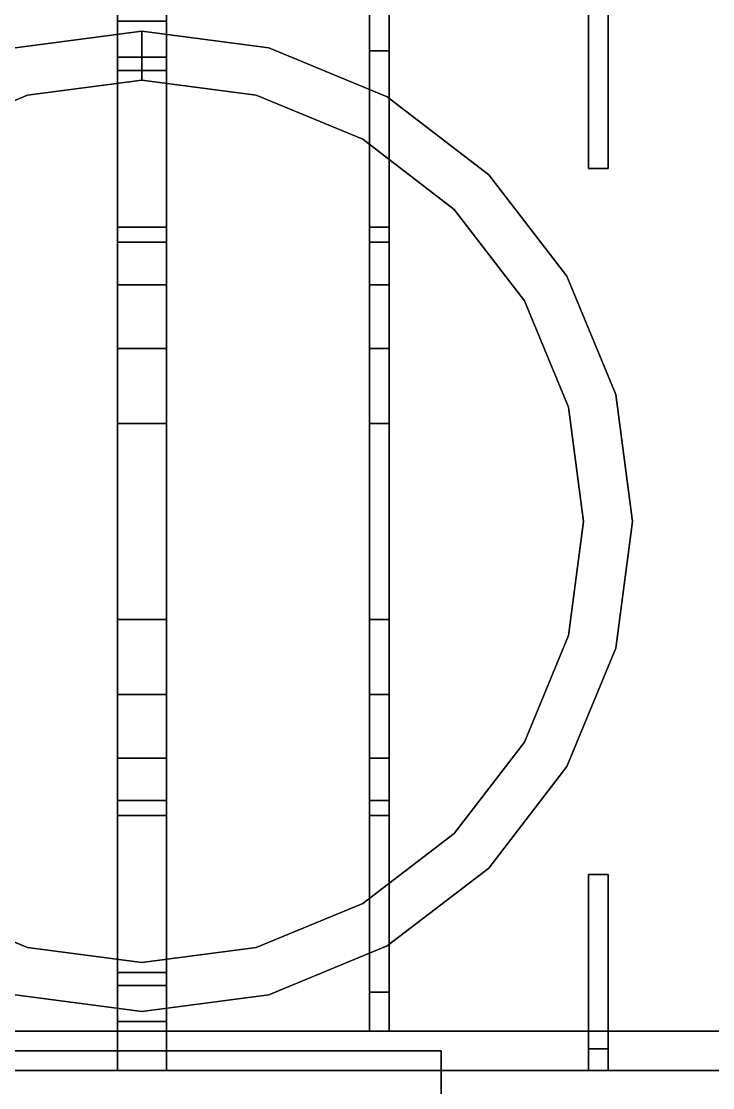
# Model space of a CAD drawing. Header units: inches. Extents: x 90815 to 105310, y -27465 to -3285.
# Drawn here: x 94877 to 95582, y -15578 to -14490 of the extents above; entities that cross this region are included whole.
import ezdxf

# ---------------------------------------------------------------- set-up
doc = ezdxf.new("R2010")
doc.units = ezdxf.units.IN
doc.header["$MEASUREMENT"] = 0
doc.layers.get('0').update_dxf_attribs({"linetype": 'CONTINUOUS'})
doc.layers.add('1', color=7, linetype='CONTINUOUS')

# ---------------------------------------------------------------- blocks, each defined once
blk = doc.blocks.new('E2-ET15C')
at = {"color": 3}
for points in [[(90815, -15600, 7145), (90815, -15540, 7145), (95305, -15540, 7145), (95305, -15600, 7145)], [(95305, -15600, 7195), (95305, -15540, 7195), (94765, -15540, 7665), (94765, -15600, 7665)], [(95305, -15600, 7145), (95305, -15540, 7145), (95305, -15540, 7195), (95305, -15600, 7195)]]:
    blk.add_3dface(points, dxfattribs=at)
for points, invisible_edges in [([(95305, -15540, 7145), (90815, -15540, 7195), (95305, -15540, 7195), (95305, -15540, 7145)], 11), ([(90815, -15540, 7195), (95305, -15540, 7145), (90815, -15540, 7145), (90815, -15540, 7195)], 9), ([(90975, -15540, 7355), (95305, -15540, 7195), (90815, -15540, 7195), (90975, -15540, 7355)], 11), ([(95305, -15540, 7195), (90975, -15540, 7355), (92815, -15540, 7355), (95305, -15540, 7195)], 13), ([(95305, -15540, 7195), (92815, -15540, 7355), (94765, -15540, 7665), (95305, -15540, 7195)], 11)]:
    blk.add_3dface(points, dxfattribs=dict(at, invisible_edges=invisible_edges))
blk = doc.blocks.new('E2-BT2A')
at = {"color": 3}
for points, invisible_edges in [([(105310, -16000, 7065), (93050, -14000, 7065), (105310, -14000, 7065)], 9), ([(93050, -14000, 7065), (105310, -16000, 7065), (93050, -16000, 7065)], 9), ([(105310, -14000, 7145), (93050, -14000, 7145), (105310, -16000, 7145), (105310, -14000, 7145)], 10), ([(93050, -16000, 7145), (105310, -16000, 7145), (93050, -14000, 7145), (93050, -16000, 7145)], 10)]:
    blk.add_3dface(points, dxfattribs=dict(at, invisible_edges=invisible_edges))
blk = doc.blocks.new('E2-BT1A')
at = {"color": 3}
for points, invisible_edges in [([(105310, -16000, 1960), (93050, -14000, 1960), (105310, -14000, 1960)], 9), ([(93050, -14000, 1960), (105310, -16000, 1960), (93050, -16000, 1960)], 9), ([(105310, -14000, 2000), (93050, -14000, 2000), (105310, -16000, 2000), (105310, -14000, 2000)], 10), ([(93050, -16000, 2000), (105310, -16000, 2000), (93050, -14000, 2000), (93050, -16000, 2000)], 10)]:
    blk.add_3dface(points, dxfattribs=dict(at, invisible_edges=invisible_edges))
blk = doc.blocks.new('E2-BS2A')
at = {"color": 3}
for points, invisible_edges in [([(105310, -16000, 5145), (93050, -14000, 5145), (105310, -14000, 5145)], 9), ([(93050, -14000, 5145), (105310, -16000, 5145), (93050, -16000, 5145)], 9), ([(105310, -14000, 5225), (93050, -14000, 5225), (105310, -16000, 5225), (105310, -14000, 5225)], 10), ([(93050, -16000, 5225), (105310, -16000, 5225), (93050, -14000, 5225), (93050, -16000, 5225)], 10)]:
    blk.add_3dface(points, dxfattribs=dict(at, invisible_edges=invisible_edges))
blk = doc.blocks.new('E2-BS1A')
at = {"color": 3}
for points, invisible_edges in [([(105310, -16000), (93050, -14000), (105310, -14000)], 9), ([(93050, -14000), (105310, -16000), (93050, -16000)], 9), ([(105310, -14000, 40), (93050, -14000, 40), (105310, -16000, 40), (105310, -14000, 40)], 10), ([(93050, -16000, 40), (105310, -16000, 40), (93050, -14000, 40), (93050, -16000, 40)], 10)]:
    blk.add_3dface(points, dxfattribs=dict(at, invisible_edges=invisible_edges))
blk = doc.blocks.new('E2-BL2C-P2-1')
at = {"color": 6}
for points in [[(95232, -14520, 7065), (95252, -14520, 7065), (95252, -14480, 7025), (95232, -14480, 7025)], [(95232, -14480, 7025), (95252, -14480, 7025), (95252, -14480, 5265), (95232, -14480, 5265)], [(95232, -14480, 5265), (95252, -14480, 5265), (95252, -14520, 5225), (95232, -14520, 5225)], [(95232, -14520, 5225), (95252, -14520, 5225), (95252, -15480, 5225), (95232, -15480, 5225)], [(95232, -15480, 7065), (95252, -15480, 7065), (95252, -14520, 7065), (95232, -14520, 7065)], [(95232, -14700, 5625), (95252, -14700, 5625), (95252, -14700, 6665), (95232, -14700, 6665)], [(95232, -14700, 6665), (95252, -14700, 6665), (95252, -14715.2, 6741.5), (95232, -14715.2, 6741.5)], [(95232, -14715.2, 5548.5), (95252, -14715.2, 5548.5), (95252, -14700, 5625), (95232, -14700, 5625)], [(95232, -14715.2, 6741.5), (95252, -14715.2, 6741.5), (95252, -14758.6, 6806.4), (95232, -14758.6, 6806.4)], [(95232, -14758.6, 5483.6), (95252, -14758.6, 5483.6), (95252, -14715.2, 5548.5), (95232, -14715.2, 5548.5)], [(95232, -14758.6, 6806.4), (95252, -14758.6, 6806.4), (95252, -14823.5, 6849.8), (95232, -14823.5, 6849.8)], [(95232, -14823.5, 5440.2), (95252, -14823.5, 5440.2), (95252, -14758.6, 5483.6), (95232, -14758.6, 5483.6)], [(95232, -14823.5, 6849.8), (95252, -14823.5, 6849.8), (95252, -14900, 6865), (95232, -14900, 6865)], [(95232, -14900, 5425), (95252, -14900, 5425), (95252, -14823.5, 5440.2), (95232, -14823.5, 5440.2)], [(95232, -14900, 6865), (95252, -14900, 6865), (95252, -15100, 6865), (95232, -15100, 6865)], [(95232, -15100, 5425), (95252, -15100, 5425), (95252, -14900, 5425), (95232, -14900, 5425)], [(95232, -15100, 6865), (95252, -15100, 6865), (95252, -15176.5, 6849.8), (95232, -15176.5, 6849.8)], [(95232, -15176.5, 5440.2), (95252, -15176.5, 5440.2), (95252, -15100, 5425), (95232, -15100, 5425)], [(95232, -15176.5, 6849.8), (95252, -15176.5, 6849.8), (95252, -15241.4, 6806.4), (95232, -15241.4, 6806.4)], [(95232, -15241.4, 5483.6), (95252, -15241.4, 5483.6), (95252, -15176.5, 5440.2), (95232, -15176.5, 5440.2)], [(95232, -15241.4, 6806.4), (95252, -15241.4, 6806.4), (95252, -15284.8, 6741.5), (95232, -15284.8, 6741.5)], [(95232, -15284.8, 5548.5), (95252, -15284.8, 5548.5), (95252, -15241.4, 5483.6), (95232, -15241.4, 5483.6)], [(95232, -15284.8, 6741.5), (95252, -15284.8, 6741.5), (95252, -15300, 6665), (95232, -15300, 6665)], [(95232, -15300, 5625), (95252, -15300, 5625), (95252, -15284.8, 5548.5), (95232, -15284.8, 5548.5)], [(95232, -15300, 6665), (95252, -15300, 6665), (95252, -15300, 5625), (95232, -15300, 5625)], [(95232, -15480, 5225), (95252, -15480, 5225), (95252, -15520, 5265), (95232, -15520, 5265)], [(95232, -15520, 7025), (95252, -15520, 7025), (95252, -15480, 7065), (95232, -15480, 7065)], [(95232, -15520, 5265), (95252, -15520, 5265), (95252, -15520, 7025), (95232, -15520, 7025)]]:
    blk.add_3dface(points, dxfattribs=at)
for points, invisible_edges in [([(95232, -15520, 5265), (95232, -14480, 5265), (95232, -15480, 5225)], 11), ([(95232, -14520, 5225), (95232, -15480, 5225), (95232, -14480, 5265)], 10), ([(95232, -15520, 7025), (95232, -14480, 7025), (95232, -15100, 6865)], 15), ([(95232, -14480, 5265), (95232, -15520, 5265), (95232, -14900, 5425)], 15), ([(95232, -14480, 5265), (95232, -14900, 5425), (95232, -14823.5, 5440.2)], 15), ([(95232, -14480, 5265), (95232, -14823.5, 5440.2), (95232, -14758.6, 5483.6)], 15), ([(95232, -14480, 5265), (95232, -14758.6, 5483.6), (95232, -14715.2, 5548.5)], 15), ([(95232, -14480, 5265), (95232, -14715.2, 5548.5), (95232, -14700, 5625)], 15), ([(95232, -14480, 5265), (95232, -14700, 5625), (95232, -14700, 6665)], 13), ([(95232, -14900, 6865), (95232, -15100, 6865), (95232, -14480, 7025)], 14), ([(95232, -14823.5, 6849.8), (95232, -14900, 6865), (95232, -14480, 7025)], 15), ([(95232, -14758.6, 6806.4), (95232, -14823.5, 6849.8), (95232, -14480, 7025)], 15), ([(95232, -14715.2, 6741.5), (95232, -14758.6, 6806.4), (95232, -14480, 7025)], 15), ([(95232, -14700, 6665), (95232, -14715.2, 6741.5), (95232, -14480, 7025)], 15), ([(95232, -14480, 5265), (95232, -14700, 6665), (95232, -14480, 7025)], 11), ([(95232, -14480, 7025), (95232, -15520, 7025), (95232, -14520, 7065)], 11), ([(95252, -15480, 5225), (95252, -14480, 5265), (95252, -15520, 5265), (95252, -15480, 5225)], 11), ([(95252, -14480, 5265), (95252, -15480, 5225), (95252, -14520, 5225), (95252, -14480, 5265)], 9), ([(95252, -15100, 6865), (95252, -14480, 7025), (95252, -15520, 7025), (95252, -15100, 6865)], 15), ([(95252, -14900, 5425), (95252, -15520, 5265), (95252, -14480, 5265), (95252, -14900, 5425)], 15), ([(95252, -14823.5, 5440.2), (95252, -14900, 5425), (95252, -14480, 5265), (95252, -14823.5, 5440.2)], 15), ([(95252, -14758.6, 5483.6), (95252, -14823.5, 5440.2), (95252, -14480, 5265), (95252, -14758.6, 5483.6)], 15), ([(95252, -14715.2, 5548.5), (95252, -14758.6, 5483.6), (95252, -14480, 5265), (95252, -14715.2, 5548.5)], 15), ([(95252, -14700, 5625), (95252, -14715.2, 5548.5), (95252, -14480, 5265), (95252, -14700, 5625)], 15), ([(95252, -14700, 6665), (95252, -14700, 5625), (95252, -14480, 5265), (95252, -14700, 6665)], 14), ([(95252, -14480, 7025), (95252, -15100, 6865), (95252, -14900, 6865), (95252, -14480, 7025)], 13), ([(95252, -14480, 7025), (95252, -14900, 6865), (95252, -14823.5, 6849.8), (95252, -14480, 7025)], 15), ([(95252, -14480, 7025), (95252, -14823.5, 6849.8), (95252, -14758.6, 6806.4), (95252, -14480, 7025)], 15), ([(95252, -14480, 7025), (95252, -14758.6, 6806.4), (95252, -14715.2, 6741.5), (95252, -14480, 7025)], 15), ([(95252, -14480, 7025), (95252, -14715.2, 6741.5), (95252, -14700, 6665), (95252, -14480, 7025)], 15), ([(95252, -14480, 7025), (95252, -14700, 6665), (95252, -14480, 5265), (95252, -14480, 7025)], 11), ([(95252, -14520, 7065), (95252, -15520, 7025), (95252, -14480, 7025), (95252, -14520, 7065)], 11), ([(95232, -15480, 7065), (95232, -14520, 7065), (95232, -15520, 7025)], 10), ([(95252, -15520, 7025), (95252, -14520, 7065), (95252, -15480, 7065), (95252, -15520, 7025)], 9), ([(95232, -15100, 5425), (95232, -14900, 5425), (95232, -15520, 5265)], 14), ([(95252, -15520, 5265), (95252, -14900, 5425), (95252, -15100, 5425), (95252, -15520, 5265)], 13), ([(95232, -15520, 7025), (95232, -15100, 6865), (95232, -15176.5, 6849.8)], 15), ([(95232, -15176.5, 5440.2), (95232, -15100, 5425), (95232, -15520, 5265)], 15), ([(95252, -15176.5, 6849.8), (95252, -15100, 6865), (95252, -15520, 7025), (95252, -15176.5, 6849.8)], 15), ([(95252, -15520, 5265), (95252, -15100, 5425), (95252, -15176.5, 5440.2), (95252, -15520, 5265)], 15), ([(95232, -15520, 7025), (95232, -15176.5, 6849.8), (95232, -15241.4, 6806.4)], 15), ([(95232, -15241.4, 5483.6), (95232, -15176.5, 5440.2), (95232, -15520, 5265)], 15), ([(95252, -15241.4, 6806.4), (95252, -15176.5, 6849.8), (95252, -15520, 7025), (95252, -15241.4, 6806.4)], 15), ([(95252, -15520, 5265), (95252, -15176.5, 5440.2), (95252, -15241.4, 5483.6), (95252, -15520, 5265)], 15), ([(95232, -15520, 7025), (95232, -15241.4, 6806.4), (95232, -15284.8, 6741.5)], 15), ([(95232, -15284.8, 5548.5), (95232, -15241.4, 5483.6), (95232, -15520, 5265)], 15), ([(95252, -15284.8, 6741.5), (95252, -15241.4, 6806.4), (95252, -15520, 7025), (95252, -15284.8, 6741.5)], 15), ([(95252, -15520, 5265), (95252, -15241.4, 5483.6), (95252, -15284.8, 5548.5), (95252, -15520, 5265)], 15), ([(95232, -15520, 7025), (95232, -15284.8, 6741.5), (95232, -15300, 6665)], 15), ([(95232, -15300, 5625), (95232, -15284.8, 5548.5), (95232, -15520, 5265)], 15), ([(95252, -15300, 6665), (95252, -15284.8, 6741.5), (95252, -15520, 7025), (95252, -15300, 6665)], 15), ([(95252, -15520, 5265), (95252, -15284.8, 5548.5), (95252, -15300, 5625), (95252, -15520, 5265)], 15), ([(95232, -15520, 7025), (95232, -15300, 6665), (95232, -15300, 5625)], 13), ([(95232, -15520, 7025), (95232, -15300, 5625), (95232, -15520, 5265)], 11), ([(95252, -15300, 5625), (95252, -15300, 6665), (95252, -15520, 7025), (95252, -15300, 5625)], 14), ([(95252, -15520, 5265), (95252, -15300, 5625), (95252, -15520, 7025), (95252, -15520, 5265)], 11)]:
    blk.add_3dface(points, dxfattribs=dict(at, invisible_edges=invisible_edges))
blk = doc.blocks.new('E2-BL2C')
at = {"color": 3}
for points, invisible_edges in [([(93050, -15520, 7040), (93067.679688, -15520, 7047.322266), (99170, -15520, 7065), (93050, -15520, 7040)], 15), ([(93050, -15520, 5250), (93050, -15520, 7040), (99170, -15520, 7065), (93050, -15520, 5250)], 14), ([(93067.679688, -15520, 5242.677734), (93050, -15520, 5250), (99170, -15520, 7065), (93067.679688, -15520, 5242.677734)], 15), ([(93067.679688, -15520, 7047.322266), (93075, -15520, 7065), (99170, -15520, 7065), (93067.679688, -15520, 7047.322266)], 13), ([(99170, -15520, 5225), (93067.679688, -15520, 5242.677734), (99170, -15520, 7065), (99170, -15520, 5225)], 11), ([(93067.679688, -15520, 5242.677734), (99170, -15520, 5225), (93075, -15520, 5225), (93067.679688, -15520, 5242.677734)], 13)]:
    blk.add_3dface(points, dxfattribs=dict(at, invisible_edges=invisible_edges))
for points in [[(93075, -15600, 5225), (93075, -15520, 5225), (99170, -15520, 5225), (99170, -15600, 5225)], [(99170, -15600, 7065), (99170, -15520, 7065), (93075, -15520, 7065), (93075, -15600, 7065)]]:
    blk.add_3dface(points, dxfattribs=at)
blk = doc.blocks.new('E2-BL2A-P2')
at = {"color": 6}
for points in [[(94975, -14490, 1873.4), (95025, -14490, 1873.4), (95025, -14440, 1860), (94975, -14440, 1860)], [(94975, -14440, 140), (95025, -14440, 140), (95025, -14490, 126.6), (94975, -14490, 126.6)], [(94975, -14526.6, 1910), (95025, -14526.6, 1910), (95025, -14490, 1873.4), (94975, -14490, 1873.4)], [(94975, -14490, 126.6), (95025, -14490, 126.6), (95025, -14526.6, 90), (94975, -14526.6, 90)], [(94975, -14540, 1960), (95025, -14540, 1960), (95025, -14526.6, 1910), (94975, -14526.6, 1910)], [(94975, -14526.6, 90), (95025, -14526.6, 90), (95025, -14540, 40), (94975, -14540, 40)], [(94975, -15460, 1960), (95025, -15460, 1960), (95025, -14540, 1960), (94975, -14540, 1960)], [(94975, -14540, 40), (95025, -14540, 40), (95025, -15460, 40), (94975, -15460, 40)], [(94975, -14700, 880), (95025, -14700, 880), (95025, -14700, 1120), (94975, -14700, 1120)], [(94975, -14700, 1120), (95025, -14700, 1120), (95025, -14715.2, 1196.5), (94975, -14715.2, 1196.5)], [(94975, -14715.2, 803.5), (95025, -14715.2, 803.5), (95025, -14700, 880), (94975, -14700, 880)], [(94975, -14715.2, 1196.5), (95025, -14715.2, 1196.5), (95025, -14758.6, 1261.4), (94975, -14758.6, 1261.4)], [(94975, -14758.6, 738.6), (95025, -14758.6, 738.6), (95025, -14715.2, 803.5), (94975, -14715.2, 803.5)], [(94975, -14758.6, 1261.4), (95025, -14758.6, 1261.4), (95025, -14823.5, 1304.8), (94975, -14823.5, 1304.8)], [(94975, -14823.5, 695.2), (95025, -14823.5, 695.2), (95025, -14758.6, 738.6), (94975, -14758.6, 738.6)], [(94975, -14823.5, 1304.8), (95025, -14823.5, 1304.8), (95025, -14900, 1320), (94975, -14900, 1320)], [(94975, -14900, 680), (95025, -14900, 680), (95025, -14823.5, 695.2), (94975, -14823.5, 695.2)], [(94975, -14900, 1320), (95025, -14900, 1320), (95025, -15100, 1320), (94975, -15100, 1320)], [(94975, -15100, 680), (95025, -15100, 680), (95025, -14900, 680), (94975, -14900, 680)], [(94975, -15100, 1320), (95025, -15100, 1320), (95025, -15176.5, 1304.8), (94975, -15176.5, 1304.8)], [(94975, -15176.5, 695.2), (95025, -15176.5, 695.2), (95025, -15100, 680), (94975, -15100, 680)], [(94975, -15176.5, 1304.8), (95025, -15176.5, 1304.8), (95025, -15241.4, 1261.4), (94975, -15241.4, 1261.4)], [(94975, -15241.4, 738.6), (95025, -15241.4, 738.6), (95025, -15176.5, 695.2), (94975, -15176.5, 695.2)], [(94975, -15241.4, 1261.4), (95025, -15241.4, 1261.4), (95025, -15284.8, 1196.5), (94975, -15284.8, 1196.5)], [(94975, -15284.8, 803.5), (95025, -15284.8, 803.5), (95025, -15241.4, 738.6), (94975, -15241.4, 738.6)], [(94975, -15284.8, 1196.5), (95025, -15284.8, 1196.5), (95025, -15300, 1120), (94975, -15300, 1120)], [(94975, -15300, 880), (95025, -15300, 880), (95025, -15284.8, 803.5), (94975, -15284.8, 803.5)], [(94975, -15300, 1120), (95025, -15300, 1120), (95025, -15300, 880), (94975, -15300, 880)], [(94975, -15473.4, 1910), (95025, -15473.4, 1910), (95025, -15460, 1960), (94975, -15460, 1960)], [(94975, -15460, 40), (95025, -15460, 40), (95025, -15473.4, 90), (94975, -15473.4, 90)], [(94975, -15510, 1873.4), (95025, -15510, 1873.4), (95025, -15473.4, 1910), (94975, -15473.4, 1910)], [(94975, -15473.4, 90), (95025, -15473.4, 90), (95025, -15510, 126.6), (94975, -15510, 126.6)], [(94975, -15560, 1860), (95025, -15560, 1860), (95025, -15510, 1873.4), (94975, -15510, 1873.4)], [(94975, -15510, 126.6), (95025, -15510, 126.6), (95025, -15560, 140), (94975, -15560, 140)], [(94975, -15560, 140), (95025, -15560, 140), (95025, -15560, 1860), (94975, -15560, 1860)]]:
    blk.add_3dface(points, dxfattribs=at)
for points, invisible_edges in [([(94975, -15560, 1860), (94975, -14440, 1860), (94975, -15100, 1320)], 15), ([(94975, -15560, 140), (94975, -14440, 140), (94975, -15510, 126.6)], 15), ([(94975, -14440, 140), (94975, -15560, 140), (94975, -14900, 680)], 15), ([(94975, -14440, 140), (94975, -14900, 680), (94975, -14823.5, 695.2)], 15), ([(94975, -14440, 140), (94975, -14823.5, 695.2), (94975, -14758.6, 738.6)], 15), ([(94975, -14440, 140), (94975, -14758.6, 738.6), (94975, -14715.2, 803.5)], 15), ([(94975, -14440, 140), (94975, -14715.2, 803.5), (94975, -14700, 880)], 15), ([(94975, -14440, 140), (94975, -14700, 880), (94975, -14700, 1120)], 13), ([(94975, -14440, 140), (94975, -14700, 1120), (94975, -14715.2, 1196.5)], 15), ([(94975, -14900, 1320), (94975, -15100, 1320), (94975, -14440, 1860)], 14), ([(94975, -14823.5, 1304.8), (94975, -14900, 1320), (94975, -14440, 1860)], 15), ([(94975, -14758.6, 1261.4), (94975, -14823.5, 1304.8), (94975, -14440, 1860)], 15), ([(94975, -14715.2, 1196.5), (94975, -14758.6, 1261.4), (94975, -14440, 1860)], 15), ([(94975, -14440, 140), (94975, -14715.2, 1196.5), (94975, -14440, 1860)], 11), ([(94975, -14490, 126.6), (94975, -15510, 126.6), (94975, -14440, 140)], 15), ([(94975, -14440, 1860), (94975, -15560, 1860), (94975, -14490, 1873.4)], 15), ([(95025, -15100, 1320), (95025, -14440, 1860), (95025, -15560, 1860), (95025, -15100, 1320)], 15), ([(95025, -15510, 126.6), (95025, -14440, 140), (95025, -15560, 140), (95025, -15510, 126.6)], 15), ([(95025, -14900, 680), (95025, -15560, 140), (95025, -14440, 140), (95025, -14900, 680)], 15), ([(95025, -14823.5, 695.2), (95025, -14900, 680), (95025, -14440, 140), (95025, -14823.5, 695.2)], 15), ([(95025, -14758.6, 738.6), (95025, -14823.5, 695.2), (95025, -14440, 140), (95025, -14758.6, 738.6)], 15), ([(95025, -14715.2, 803.5), (95025, -14758.6, 738.6), (95025, -14440, 140), (95025, -14715.2, 803.5)], 15), ([(95025, -14700, 880), (95025, -14715.2, 803.5), (95025, -14440, 140), (95025, -14700, 880)], 15), ([(95025, -14700, 1120), (95025, -14700, 880), (95025, -14440, 140), (95025, -14700, 1120)], 14), ([(95025, -14715.2, 1196.5), (95025, -14700, 1120), (95025, -14440, 140), (95025, -14715.2, 1196.5)], 15), ([(95025, -14440, 1860), (95025, -15100, 1320), (95025, -14900, 1320), (95025, -14440, 1860)], 13), ([(95025, -14440, 1860), (95025, -14900, 1320), (95025, -14823.5, 1304.8), (95025, -14440, 1860)], 15), ([(95025, -14440, 1860), (95025, -14823.5, 1304.8), (95025, -14758.6, 1261.4), (95025, -14440, 1860)], 15), ([(95025, -14440, 1860), (95025, -14758.6, 1261.4), (95025, -14715.2, 1196.5), (95025, -14440, 1860)], 15), ([(95025, -14440, 1860), (95025, -14715.2, 1196.5), (95025, -14440, 140), (95025, -14440, 1860)], 11), ([(95025, -14440, 140), (95025, -15510, 126.6), (95025, -14490, 126.6), (95025, -14440, 140)], 15), ([(95025, -14490, 1873.4), (95025, -15560, 1860), (95025, -14440, 1860), (95025, -14490, 1873.4)], 15), ([(94975, -15510, 126.6), (94975, -14490, 126.6), (94975, -15473.4, 90)], 15), ([(94975, -14526.6, 90), (94975, -15473.4, 90), (94975, -14490, 126.6)], 15), ([(94975, -15510, 1873.4), (94975, -14490, 1873.4), (94975, -15560, 1860)], 15), ([(94975, -14490, 1873.4), (94975, -15510, 1873.4), (94975, -14526.6, 1910)], 15), ([(95025, -15473.4, 90), (95025, -14490, 126.6), (95025, -15510, 126.6), (95025, -15473.4, 90)], 15), ([(95025, -14490, 126.6), (95025, -15473.4, 90), (95025, -14526.6, 90), (95025, -14490, 126.6)], 15), ([(95025, -15560, 1860), (95025, -14490, 1873.4), (95025, -15510, 1873.4), (95025, -15560, 1860)], 15), ([(95025, -14526.6, 1910), (95025, -15510, 1873.4), (95025, -14490, 1873.4), (95025, -14526.6, 1910)], 15), ([(94975, -15473.4, 90), (94975, -14526.6, 90), (94975, -15460, 40)], 15), ([(94975, -14540, 40), (94975, -15460, 40), (94975, -14526.6, 90)], 14), ([(94975, -15473.4, 1910), (94975, -14526.6, 1910), (94975, -15510, 1873.4)], 15), ([(94975, -14526.6, 1910), (94975, -15473.4, 1910), (94975, -14540, 1960)], 15), ([(95025, -15460, 40), (95025, -14526.6, 90), (95025, -15473.4, 90), (95025, -15460, 40)], 15), ([(95025, -14526.6, 90), (95025, -15460, 40), (95025, -14540, 40), (95025, -14526.6, 90)], 13), ([(95025, -15510, 1873.4), (95025, -14526.6, 1910), (95025, -15473.4, 1910), (95025, -15510, 1873.4)], 15), ([(95025, -14540, 1960), (95025, -15473.4, 1910), (95025, -14526.6, 1910), (95025, -14540, 1960)], 15), ([(94975, -15460, 1960), (94975, -14540, 1960), (94975, -15473.4, 1910)], 14), ([(95025, -15473.4, 1910), (95025, -14540, 1960), (95025, -15460, 1960), (95025, -15473.4, 1910)], 13), ([(94975, -15100, 680), (94975, -14900, 680), (94975, -15560, 140)], 14), ([(95025, -15560, 140), (95025, -14900, 680), (95025, -15100, 680), (95025, -15560, 140)], 13), ([(94975, -15560, 1860), (94975, -15100, 1320), (94975, -15176.5, 1304.8)], 15), ([(94975, -15176.5, 695.2), (94975, -15100, 680), (94975, -15560, 140)], 15), ([(95025, -15176.5, 1304.8), (95025, -15100, 1320), (95025, -15560, 1860), (95025, -15176.5, 1304.8)], 15), ([(95025, -15560, 140), (95025, -15100, 680), (95025, -15176.5, 695.2), (95025, -15560, 140)], 15), ([(94975, -15560, 1860), (94975, -15176.5, 1304.8), (94975, -15241.4, 1261.4)], 15), ([(94975, -15241.4, 738.6), (94975, -15176.5, 695.2), (94975, -15560, 140)], 15), ([(95025, -15241.4, 1261.4), (95025, -15176.5, 1304.8), (95025, -15560, 1860), (95025, -15241.4, 1261.4)], 15), ([(95025, -15560, 140), (95025, -15176.5, 695.2), (95025, -15241.4, 738.6), (95025, -15560, 140)], 15), ([(94975, -15560, 1860), (94975, -15241.4, 1261.4), (94975, -15284.8, 1196.5)], 15), ([(94975, -15284.8, 803.5), (94975, -15241.4, 738.6), (94975, -15560, 140)], 15), ([(95025, -15284.8, 1196.5), (95025, -15241.4, 1261.4), (95025, -15560, 1860), (95025, -15284.8, 1196.5)], 15), ([(95025, -15560, 140), (95025, -15241.4, 738.6), (95025, -15284.8, 803.5), (95025, -15560, 140)], 15), ([(94975, -15560, 1860), (94975, -15284.8, 1196.5), (94975, -15300, 1120)], 15), ([(94975, -15560, 1860), (94975, -15300, 880), (94975, -15284.8, 803.5)], 15), ([(94975, -15560, 1860), (94975, -15284.8, 803.5), (94975, -15560, 140)], 11), ([(95025, -15300, 1120), (95025, -15284.8, 1196.5), (95025, -15560, 1860), (95025, -15300, 1120)], 15), ([(95025, -15284.8, 803.5), (95025, -15300, 880), (95025, -15560, 1860), (95025, -15284.8, 803.5)], 15), ([(95025, -15560, 140), (95025, -15284.8, 803.5), (95025, -15560, 1860), (95025, -15560, 140)], 11), ([(94975, -15560, 1860), (94975, -15300, 1120), (94975, -15300, 880)], 13), ([(95025, -15300, 880), (95025, -15300, 1120), (95025, -15560, 1860), (95025, -15300, 880)], 14)]:
    blk.add_3dface(points, dxfattribs=dict(at, invisible_edges=invisible_edges))
blk = doc.blocks.new('E2-BL2A')
at = {"color": 4}
for points in [[(95475, -15538, 40), (95455, -15538, 40), (95455, -15360, 40), (95475, -15360, 40)], [(95475, -15360, 40), (95455, -15360, 40), (95455, -15360, 1960), (95475, -15360, 1960)], [(95475, -15360, 1960), (95455, -15360, 1960), (95455, -15538, 1960), (95475, -15538, 1960)], [(95475, -15560, 62), (95455, -15560, 62), (95455, -15538, 40), (95475, -15538, 40)], [(95475, -15538, 1960), (95455, -15538, 1960), (95455, -15560, 1938), (95475, -15560, 1938)], [(95475, -15560, 1938), (95455, -15560, 1938), (95455, -15560, 62), (95475, -15560, 62)]]:
    blk.add_3dface(points, dxfattribs=at)
for points, invisible_edges in [([(95455, -15538, 40), (95455, -15538, 1960), (95455, -15360, 40), (95455, -15538, 40)], 11), ([(95455, -15360, 1960), (95455, -15360, 40), (95455, -15538, 1960), (95455, -15360, 1960)], 10), ([(95475, -15360, 40), (95475, -15538, 1960), (95475, -15538, 40)], 11), ([(95475, -15538, 1960), (95475, -15360, 40), (95475, -15360, 1960)], 9), ([(95455, -15560, 62), (95455, -15560, 1938), (95455, -15538, 40), (95455, -15560, 62)], 10), ([(95455, -15538, 1960), (95455, -15538, 40), (95455, -15560, 1938), (95455, -15538, 1960)], 11), ([(95475, -15538, 40), (95475, -15560, 1938), (95475, -15560, 62)], 9), ([(95475, -15560, 1938), (95475, -15538, 40), (95475, -15538, 1960)], 11)]:
    blk.add_3dface(points, dxfattribs=dict(at, invisible_edges=invisible_edges))
at = {"color": 3}
for points, invisible_edges in [([(93050, -15560, 65), (93050, -15560, 1935), (105310, -15560, 1940), (93050, -15560, 65)], 14), ([(105310, -15560, 60), (93050, -15560, 65), (105310, -15560, 1940), (105310, -15560, 60)], 11), ([(93067.7, -15560, 1942.3), (105310, -15560, 1940), (93050, -15560, 1935), (93067.7, -15560, 1942.3)], 15), ([(93050, -15560, 65), (105310, -15560, 60), (93067.7, -15560, 57.7), (93050, -15560, 65)], 15), ([(93067.7, -15560, 1942.3), (93075, -15560, 1960), (105290, -15560, 1960), (93067.7, -15560, 1942.3)], 13), ([(105310, -15560, 1940), (93067.7, -15560, 1942.3), (105290, -15560, 1960), (105310, -15560, 1940)], 11), ([(105290, -15560, 40), (93067.7, -15560, 57.7), (105310, -15560, 60), (105290, -15560, 40)], 11), ([(93067.7, -15560, 57.7), (105290, -15560, 40), (93075, -15560, 40), (93067.7, -15560, 57.7)], 13)]:
    blk.add_3dface(points, dxfattribs=dict(at, invisible_edges=invisible_edges))
for points in [[(93075, -15600, 40), (93075, -15560, 40), (105290, -15560, 40), (105290, -15600, 40)], [(105290, -15600, 1960), (105290, -15560, 1960), (93075, -15560, 1960), (93075, -15600, 1960)]]:
    blk.add_3dface(points, dxfattribs=at)
blk = doc.blocks.new('E2-BL1A')
at = {"color": 4}
for points in [[(95475, -14462, 1960), (95455, -14462, 1960), (95455, -14640, 1960), (95475, -14640, 1960)], [(95475, -14640, 40), (95455, -14640, 40), (95455, -14462, 40), (95475, -14462, 40)], [(95475, -14640, 1960), (95455, -14640, 1960), (95455, -14640, 40), (95475, -14640, 40)]]:
    blk.add_3dface(points, dxfattribs=at)
for points, invisible_edges in [([(95455, -14462, 1960), (95455, -14640, 40), (95455, -14640, 1960), (95455, -14462, 1960)], 9), ([(95455, -14640, 40), (95455, -14462, 1960), (95455, -14462, 40), (95455, -14640, 40)], 11), ([(95475, -14640, 1960), (95475, -14640, 40), (95475, -14462, 1960)], 10), ([(95475, -14462, 40), (95475, -14462, 1960), (95475, -14640, 40)], 11)]:
    blk.add_3dface(points, dxfattribs=dict(at, invisible_edges=invisible_edges))
at = {"color": 5}
for points in [[(95000, -14500, 5145), (95000, -14500, 2000), (94870.6, -14517, 2000), (94870.6, -14517, 5145)], [(95129.4, -14517, 5145), (95129.4, -14517, 2000), (95000, -14500, 2000), (95000, -14500, 5145)], [(95000, -14500, 5145), (95000, -14500, 2000), (95000, -14550, 2000), (95000, -14550, 5145)], [(95000, -14550, 5145), (95000, -14550, 2000), (95000, -14500, 2000), (95000, -14500, 5145)], [(95250, -14567, 5145), (95250, -14567, 2000), (95129.4, -14517, 2000), (95129.4, -14517, 5145)], [(94883.5, -14565.3, 5145), (94883.5, -14565.3, 2000), (95000, -14550, 2000), (95000, -14550, 5145)], [(95000, -14550, 5145), (95000, -14550, 2000), (95116.5, -14565.3, 2000), (95116.5, -14565.3, 5145)], [(94775, -14610.3, 5145), (94775, -14610.3, 2000), (94883.5, -14565.3, 2000), (94883.5, -14565.3, 5145)], [(95116.5, -14565.3, 5145), (95116.5, -14565.3, 2000), (95225, -14610.3, 2000), (95225, -14610.3, 5145)], [(95353.6, -14646.4, 5145), (95353.6, -14646.4, 2000), (95250, -14567, 2000), (95250, -14567, 5145)], [(95225, -14610.3, 5145), (95225, -14610.3, 2000), (95318.2, -14681.8, 2000), (95318.2, -14681.8, 5145)], [(95433, -14750, 5145), (95433, -14750, 2000), (95353.6, -14646.4, 2000), (95353.6, -14646.4, 5145)], [(95318.2, -14681.8, 5145), (95318.2, -14681.8, 2000), (95389.7, -14775, 2000), (95389.7, -14775, 5145)], [(95483, -14870.6, 5145), (95483, -14870.6, 2000), (95433, -14750, 2000), (95433, -14750, 5145)], [(95389.7, -14775, 5145), (95389.7, -14775, 2000), (95434.7, -14883.5, 2000), (95434.7, -14883.5, 5145)], [(95500, -15000, 5145), (95500, -15000, 2000), (95483, -14870.6, 2000), (95483, -14870.6, 5145)], [(95434.7, -14883.5, 5145), (95434.7, -14883.5, 2000), (95450, -15000, 2000), (95450, -15000, 5145)], [(95450, -15000, 5145), (95450, -15000, 2000), (95434.7, -15116.5, 2000), (95434.7, -15116.5, 5145)], [(95483, -15129.4, 5145), (95483, -15129.4, 2000), (95500, -15000, 2000), (95500, -15000, 5145)], [(95434.7, -15116.5, 5145), (95434.7, -15116.5, 2000), (95389.7, -15225, 2000), (95389.7, -15225, 5145)], [(95433, -15250, 5145), (95433, -15250, 2000), (95483, -15129.4, 2000), (95483, -15129.4, 5145)], [(95389.7, -15225, 5145), (95389.7, -15225, 2000), (95318.2, -15318.2, 2000), (95318.2, -15318.2, 5145)], [(95353.6, -15353.6, 5145), (95353.6, -15353.6, 2000), (95433, -15250, 2000), (95433, -15250, 5145)], [(95318.2, -15318.2, 5145), (95318.2, -15318.2, 2000), (95225, -15389.7, 2000), (95225, -15389.7, 5145)], [(95250, -15433, 5145), (95250, -15433, 2000), (95353.6, -15353.6, 2000), (95353.6, -15353.6, 5145)], [(94883.5, -15434.7, 5145), (94883.5, -15434.7, 2000), (94775, -15389.7, 2000), (94775, -15389.7, 5145)], [(95225, -15389.7, 5145), (95225, -15389.7, 2000), (95116.5, -15434.7, 2000), (95116.5, -15434.7, 5145)], [(95000, -15450, 5145), (95000, -15450, 2000), (94883.5, -15434.7, 2000), (94883.5, -15434.7, 5145)], [(95116.5, -15434.7, 5145), (95116.5, -15434.7, 2000), (95000, -15450, 2000), (95000, -15450, 5145)], [(95129.4, -15483, 5145), (95129.4, -15483, 2000), (95250, -15433, 2000), (95250, -15433, 5145)], [(94870.6, -15483, 5145), (94870.6, -15483, 2000), (95000, -15500, 2000), (95000, -15500, 5145)], [(95000, -15500, 5145), (95000, -15500, 2000), (95129.4, -15483, 2000), (95129.4, -15483, 5145)]]:
    blk.add_3dface(points, dxfattribs=at)
for points, invisible_edges in [([(94870.6, -14517, 5145), (94883.5, -14565.3, 5145), (95000, -14500, 5145)], 11), ([(95000, -14500, 2000), (94883.5, -14565.3, 2000), (94870.6, -14517, 2000), (95000, -14500, 2000)], 11), ([(95000, -14550, 5145), (95000, -14500, 5145), (94883.5, -14565.3, 5145)], 10), ([(94883.5, -14565.3, 2000), (95000, -14500, 2000), (95000, -14550, 2000), (94883.5, -14565.3, 2000)], 9), ([(95000, -14500, 5145), (95000, -14550, 5145), (95116.5, -14565.3, 5145)], 14), ([(95000, -14500, 5145), (95116.5, -14565.3, 5145), (95129.4, -14517, 5145)], 11), ([(95116.5, -14565.3, 2000), (95000, -14550, 2000), (95000, -14500, 2000), (95116.5, -14565.3, 2000)], 13), ([(95129.4, -14517, 2000), (95116.5, -14565.3, 2000), (95000, -14500, 2000), (95129.4, -14517, 2000)], 11), ([(94883.5, -14565.3, 5145), (94870.6, -14517, 5145), (94775, -14610.3, 5145)], 11), ([(94775, -14610.3, 2000), (94870.6, -14517, 2000), (94883.5, -14565.3, 2000), (94775, -14610.3, 2000)], 11), ([(95225, -14610.3, 5145), (95129.4, -14517, 5145), (95116.5, -14565.3, 5145)], 15), ([(95116.5, -14565.3, 2000), (95129.4, -14517, 2000), (95225, -14610.3, 2000), (95116.5, -14565.3, 2000)], 15), ([(95129.4, -14517, 5145), (95225, -14610.3, 5145), (95250, -14567, 5145)], 11), ([(95250, -14567, 2000), (95225, -14610.3, 2000), (95129.4, -14517, 2000), (95250, -14567, 2000)], 11), ([(95318.2, -14681.8, 5145), (95250, -14567, 5145), (95225, -14610.3, 5145)], 15), ([(95225, -14610.3, 2000), (95250, -14567, 2000), (95318.2, -14681.8, 2000), (95225, -14610.3, 2000)], 15), ([(95250, -14567, 5145), (95318.2, -14681.8, 5145), (95353.6, -14646.4, 5145)], 11), ([(95353.6, -14646.4, 2000), (95318.2, -14681.8, 2000), (95250, -14567, 2000), (95353.6, -14646.4, 2000)], 11), ([(95389.7, -14775, 5145), (95353.6, -14646.4, 5145), (95318.2, -14681.8, 5145)], 15), ([(95318.2, -14681.8, 2000), (95353.6, -14646.4, 2000), (95389.7, -14775, 2000), (95318.2, -14681.8, 2000)], 15), ([(95353.6, -14646.4, 5145), (95389.7, -14775, 5145), (95433, -14750, 5145)], 11), ([(95433, -14750, 2000), (95389.7, -14775, 2000), (95353.6, -14646.4, 2000), (95433, -14750, 2000)], 11), ([(95434.7, -14883.5, 5145), (95433, -14750, 5145), (95389.7, -14775, 5145)], 15), ([(95389.7, -14775, 2000), (95433, -14750, 2000), (95434.7, -14883.5, 2000), (95389.7, -14775, 2000)], 15), ([(95433, -14750, 5145), (95434.7, -14883.5, 5145), (95450, -15000, 5145)], 15), ([(95433, -14750, 5145), (95450, -15000, 5145), (95483, -15129.4, 5145)], 15), ([(95433, -14750, 5145), (95483, -15129.4, 5145), (95483, -14870.6, 5145)], 11), ([(95450, -15000, 2000), (95434.7, -14883.5, 2000), (95433, -14750, 2000), (95450, -15000, 2000)], 15), ([(95483, -15129.4, 2000), (95450, -15000, 2000), (95433, -14750, 2000), (95483, -15129.4, 2000)], 15), ([(95483, -14870.6, 2000), (95483, -15129.4, 2000), (95433, -14750, 2000), (95483, -14870.6, 2000)], 11), ([(95500, -15000, 5145), (95483, -14870.6, 5145), (95483, -15129.4, 5145)], 10), ([(95483, -15129.4, 2000), (95483, -14870.6, 2000), (95500, -15000, 2000), (95483, -15129.4, 2000)], 9), ([(95483, -15129.4, 5145), (95450, -15000, 5145), (95434.7, -15116.5, 5145)], 13), ([(95434.7, -15116.5, 2000), (95450, -15000, 2000), (95483, -15129.4, 2000), (95434.7, -15116.5, 2000)], 14), ([(95389.7, -15225, 5145), (95433, -15250, 5145), (95434.7, -15116.5, 5145)], 11), ([(95434.7, -15116.5, 2000), (95433, -15250, 2000), (95389.7, -15225, 2000), (95434.7, -15116.5, 2000)], 11), ([(95483, -15129.4, 5145), (95434.7, -15116.5, 5145), (95433, -15250, 5145)], 11), ([(95433, -15250, 2000), (95434.7, -15116.5, 2000), (95483, -15129.4, 2000), (95433, -15250, 2000)], 11), ([(95318.2, -15318.2, 5145), (95353.6, -15353.6, 5145), (95389.7, -15225, 5145)], 11), ([(95389.7, -15225, 2000), (95353.6, -15353.6, 2000), (95318.2, -15318.2, 2000), (95389.7, -15225, 2000)], 11), ([(95433, -15250, 5145), (95389.7, -15225, 5145), (95353.6, -15353.6, 5145)], 11), ([(95353.6, -15353.6, 2000), (95389.7, -15225, 2000), (95433, -15250, 2000), (95353.6, -15353.6, 2000)], 11), ([(95225, -15389.7, 5145), (95250, -15433, 5145), (95318.2, -15318.2, 5145)], 11), ([(95318.2, -15318.2, 2000), (95250, -15433, 2000), (95225, -15389.7, 2000), (95318.2, -15318.2, 2000)], 11), ([(95353.6, -15353.6, 5145), (95318.2, -15318.2, 5145), (95250, -15433, 5145)], 11), ([(95250, -15433, 2000), (95318.2, -15318.2, 2000), (95353.6, -15353.6, 2000), (95250, -15433, 2000)], 11), ([(94775, -15389.7, 5145), (94870.6, -15483, 5145), (94883.5, -15434.7, 5145)], 11), ([(94883.5, -15434.7, 2000), (94870.6, -15483, 2000), (94775, -15389.7, 2000), (94883.5, -15434.7, 2000)], 11), ([(95116.5, -15434.7, 5145), (95129.4, -15483, 5145), (95225, -15389.7, 5145)], 11), ([(95225, -15389.7, 2000), (95129.4, -15483, 2000), (95116.5, -15434.7, 2000), (95225, -15389.7, 2000)], 11), ([(95250, -15433, 5145), (95225, -15389.7, 5145), (95129.4, -15483, 5145)], 11), ([(95129.4, -15483, 2000), (95225, -15389.7, 2000), (95250, -15433, 2000), (95129.4, -15483, 2000)], 11), ([(95000, -15500, 5145), (94883.5, -15434.7, 5145), (94870.6, -15483, 5145)], 11), ([(94870.6, -15483, 2000), (94883.5, -15434.7, 2000), (95000, -15500, 2000), (94870.6, -15483, 2000)], 11), ([(95000, -15500, 5145), (95000, -15450, 5145), (94883.5, -15434.7, 5145)], 13), ([(94883.5, -15434.7, 2000), (95000, -15450, 2000), (95000, -15500, 2000), (94883.5, -15434.7, 2000)], 14), ([(95000, -15450, 5145), (95000, -15500, 5145), (95116.5, -15434.7, 5145)], 11), ([(95129.4, -15483, 5145), (95116.5, -15434.7, 5145), (95000, -15500, 5145)], 11), ([(95116.5, -15434.7, 2000), (95000, -15500, 2000), (95000, -15450, 2000), (95116.5, -15434.7, 2000)], 11), ([(95000, -15500, 2000), (95116.5, -15434.7, 2000), (95129.4, -15483, 2000), (95000, -15500, 2000)], 11)]:
    blk.add_3dface(points, dxfattribs=dict(at, invisible_edges=invisible_edges))

msp = doc.modelspace()

# ---------------------------------------------------------------- block references
at = {"layer": '1'}
for name in ['E2-BT2A', 'E2-BT1A', 'E2-BS2A', 'E2-BS1A', 'E2-BL1A', 'E2-BL2A-P2', 'E2-BL2C-P2-1', 'E2-BL2A', 'E2-ET15C', 'E2-BL2C']:
    msp.add_blockref(name, (0, 0), dxfattribs=at)

doc.saveas('drawing.dxf')
